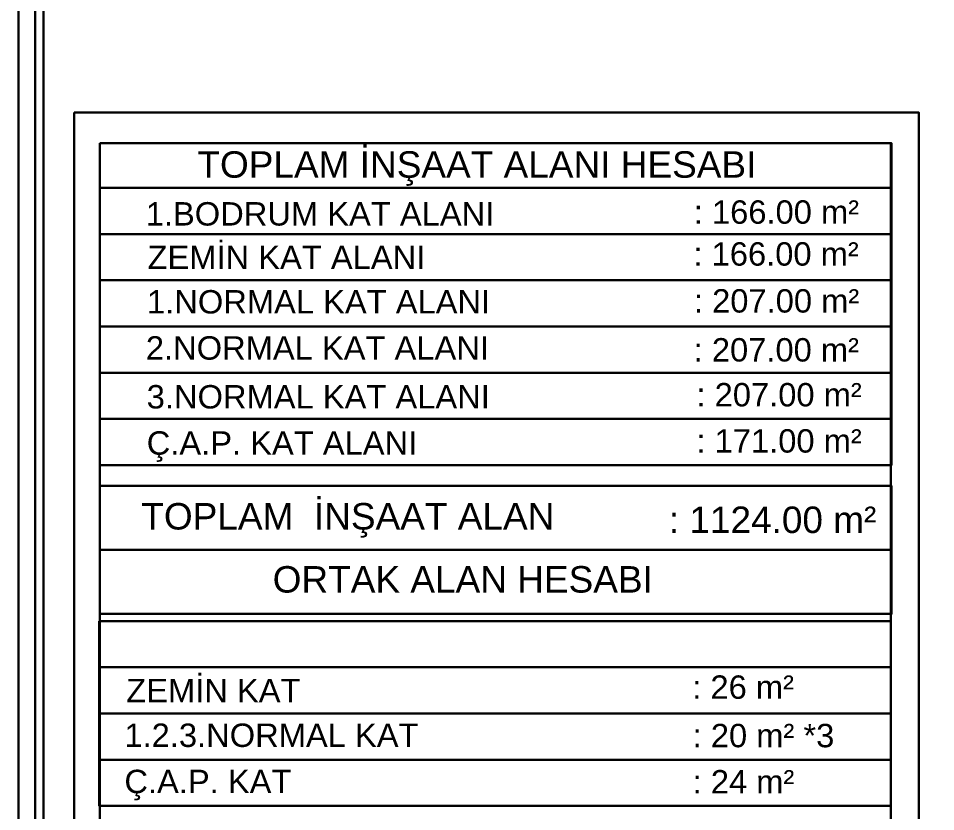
# Model space of a CAD drawing. Extents: x 386248 to 427517, y 4539405 to 4542296.
# Drawn here: x 386248 to 386792, y 4540562 to 4541032 of the extents above; entities that cross this region are included whole.
import ezdxf

# ---------------------------------------------------------------- set-up
doc = ezdxf.new("R2010")
doc.units = 0
for name, color, linetype, lineweight in [('TARR', 217, 'Continuous', 13), ('YAZILAR', 1, 'Continuous', 30), ('yazı', 113, 'Continuous', 30)]:
    doc.layers.add(name, color=color, linetype=linetype, lineweight=lineweight)
doc.styles.add('STYLE1', font='')
doc.styles.get('STYLE1').set_extended_font_data('Arial Tur')

msp = doc.modelspace()

# ---------------------------------------------------------------- linework, layer by layer
at = {"layer": 'TARR', "lineweight": 30}
for points in [[(386281.242, 4540976.446), (386782.316, 4540976.446), (386782.316, 4539640.849), (386281.242, 4539640.849)], [(386296.602, 4540958.166), (386766.067, 4540958.166), (386766.094, 4540931.724), (386296.628, 4540931.724)], [(386296.602, 4540958.166), (386765.634, 4540958.166), (386765.634, 4539658.757), (386296.602, 4539658.757)], [(386296.628, 4540931.724), (386766.094, 4540931.724), (386766.094, 4540904.318), (386296.628, 4540904.318)], [(386296.628, 4540904.318), (386766.094, 4540904.318), (386766.094, 4540876.912), (386296.628, 4540876.912)], [(386296.628, 4540876.912), (386766.094, 4540876.912), (386766.094, 4540849.505), (386296.628, 4540849.505)], [(386296.628, 4540849.505), (386766.094, 4540849.505), (386766.094, 4540822.099), (386296.628, 4540822.099)], [(386296.628, 4540822.099), (386766.094, 4540822.099), (386766.094, 4540794.693), (386296.628, 4540794.693)], [(386296.628, 4540794.693), (386766.094, 4540794.693), (386766.094, 4540767.286), (386296.628, 4540767.286)], [(386296.628, 4540754.939), (386766.094, 4540754.939), (386766.094, 4540716.969), (386296.628, 4540716.969)], [(386296.628, 4540716.969), (386766.094, 4540716.969), (386766.094, 4540679), (386296.628, 4540679)], [(386296.168, 4540674.776), (386765.634, 4540674.776), (386765.634, 4540647.369), (386296.168, 4540647.369)], [(386296.168, 4540647.369), (386765.634, 4540647.369), (386765.634, 4540619.963), (386296.168, 4540619.963)], [(386296.168, 4540619.963), (386765.634, 4540619.963), (386765.634, 4540592.557), (386296.168, 4540592.557)], [(386296.168, 4540592.557), (386765.634, 4540592.557), (386765.634, 4540565.151), (386296.168, 4540565.151)]]:
    msp.add_lwpolyline(points, close=True, dxfattribs=at)
at = {"layer": 'YAZILAR', "color": 133, "ltscale": 5}
for points in [[(386248.215, 4542295.7), (388229.021, 4542295.7), (388229.021, 4539405.231), (386248.215, 4539405.231)], [(386258.215, 4542285.7), (388219.021, 4542285.7), (388219.021, 4539415.231), (386258.215, 4539415.231)], [(386263.215, 4542280.7), (388214.021, 4542280.7), (388214.021, 4539420.231), (386263.215, 4539420.231)]]:
    msp.add_lwpolyline(points, close=True, dxfattribs=at)

# ---------------------------------------------------------------- texts
at = {"layer": 'yazı', "color": 5, "style": 'STYLE1'}
for s, p in [('TOPLAM İNŞAAT ALANI HESABI', (386354.394, 4540937.767)), ('ORTAK ALAN HESABI', (386399.039, 4540691.695))]:
    msp.add_text(s, height=15.70105, dxfattribs=at).set_placement(p)
at = {"layer": 'yazı', "style": 'STYLE1'}
for s, height, p in [('1.BODRUM KAT ALANI ', 13.87102, (386323.749, 4540909.402, 77.778)), (': 166.00 m² ', 13.87102, (386648.786, 4540910.481, 60.764)), ('ZEMİN KAT ALANI ', 13.87102, (386324.822, 4540883.613, 77.778)), (': 166.00 m² ', 13.87102, (386648.59, 4540885.618, 60.764)), ('1.NORMAL KAT ALANI', 13.87102, (386324.515, 4540857.235, 77.778)), (': 207.00 m² ', 13.87102, (386648.882, 4540857.786, 60.764)), ('2.NORMAL KAT ALANI', 13.87102, (386323.824, 4540829.87, 77.778)), (': 207.00 m² ', 13.87102, (386648.725, 4540828.751, 60.764)), ('3.NORMAL KAT ALANI', 13.87102, (386324.337, 4540800.904, 77.778)), (': 207.00 m² ', 13.87102, (386650.373, 4540802.13, 60.764)), ('Ç.A.P. KAT ALANI', 13.87102, (386324.337, 4540773.498, 77.778)), (': 171.00 m² ', 13.87102, (386650.373, 4540774.724, 60.764)), ('TOPLAM  İNŞAAT ALAN', 15.70105, (386321.134, 4540729.111)), (': 1124.00 m² ', 15.68981, (386633.984, 4540727.044)), ('ZEMİN KAT  ', 13.87102, (386312.192, 4540626.665, 77.778)), (': 26 m² ', 13.871, (386647.88, 4540628.694, 60.764)), ('1.2.3.NORMAL KAT  ', 13.87102, (386311.098, 4540600.149, 77.778)), (': 20 m² *3', 13.871, (386648.111, 4540599.965, 60.764)), ('Ç.A.P. KAT  ', 13.87102, (386311.098, 4540572.743, 77.778)), (': 24 m²  ', 13.871, (386648.111, 4540572.558, 60.764))]:
    msp.add_text(s, height=height, dxfattribs=at).set_placement(p)

doc.saveas('drawing.dxf')
